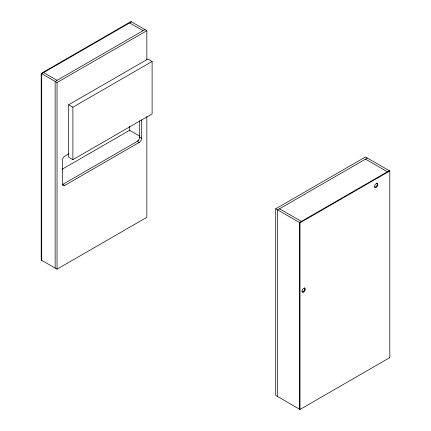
<?xml version="1.0" encoding="UTF-8"?>
<svg xmlns="http://www.w3.org/2000/svg" width="431" height="431" viewBox="0 0 431 431"><rect width="100%" height="100%" fill="white"/><g stroke="black" fill="none" stroke-linecap="round" stroke-linejoin="round"><path stroke-width="0.65" d="M146.836 116.629L146.836 217.332L57.043 269.17L41.198 260.022L41.198 73.394L130.986 21.55L146.836 30.698L146.836 59.564M131.52 21.857L41.726 73.696L41.726 260.329M144.935 29.599L55.141 81.443L55.141 268.077M41.198 73.394L57.043 82.542L146.836 30.698M68.664 104.771L147.892 59.031L152.116 61.471L152.116 113.924L72.887 159.664L68.664 157.223L68.664 104.771L72.887 107.211L152.116 61.471M68.82 153.808L64.752 156.157A3.437 1.983 -60 0 0 62.323 160.364L62.323 184.032A3.437 1.983 -60 0 0 64.752 185.432L139.121 142.494A3.437 1.983 -60 0 0 141.551 138.286L141.551 119.883M62.22 169.211L129.618 130.297L139.676 136.104M62.269 184.667L138.383 140.727M275.716 208.787L365.51 156.949L389.802 170.978L389.802 357.606L300.014 409.45L275.716 395.421L275.716 208.787L300.014 222.816L389.802 170.978M367.411 158.048L277.618 209.886L277.618 396.52M389.274 170.671L299.48 222.515L299.48 409.143M129.618 22.951L143.033 30.698M365.51 159.141L387.377 171.77M43.623 72.597L57.043 80.344M279.52 208.787L301.382 221.415M139.649 120.755L139.649 137.187L141.551 138.286M139.121 142.494L137.22 141.395A3.437 1.983 -60 0 0 139.649 137.187M389.274 357.304L389.802 357.606M64.752 185.432L62.851 184.333A3.437 1.983 -60 0 1 62.22 184.603M304.765 287.795L304.765 290.446M300.014 222.816L300.014 409.45M129.618 126.337L129.618 131.04M72.887 107.211L72.887 159.664M57.043 82.542L57.043 269.17M304.394 288.102A2.241 1.293 -60 0 1 304.065 290.85A2.241 1.293 -60 0 1 301.845 291.749M376.301 183.056A2.241 1.293 -60 0 1 376.829 185.734A2.241 1.293 -60 0 1 374.243 186.65M303.828 291.943A2.241 1.293 -60 0 0 304.922 288.404A2.241 1.293 -60 0 0 302.196 290.343A2.241 1.293 -60 0 0 303.828 291.943M376.446 187.086A2.241 1.293 -60 0 0 377.481 183.558A2.241 1.293 -60 0 0 374.76 185.556A2.241 1.293 -60 0 0 376.446 187.086"/></g></svg>
